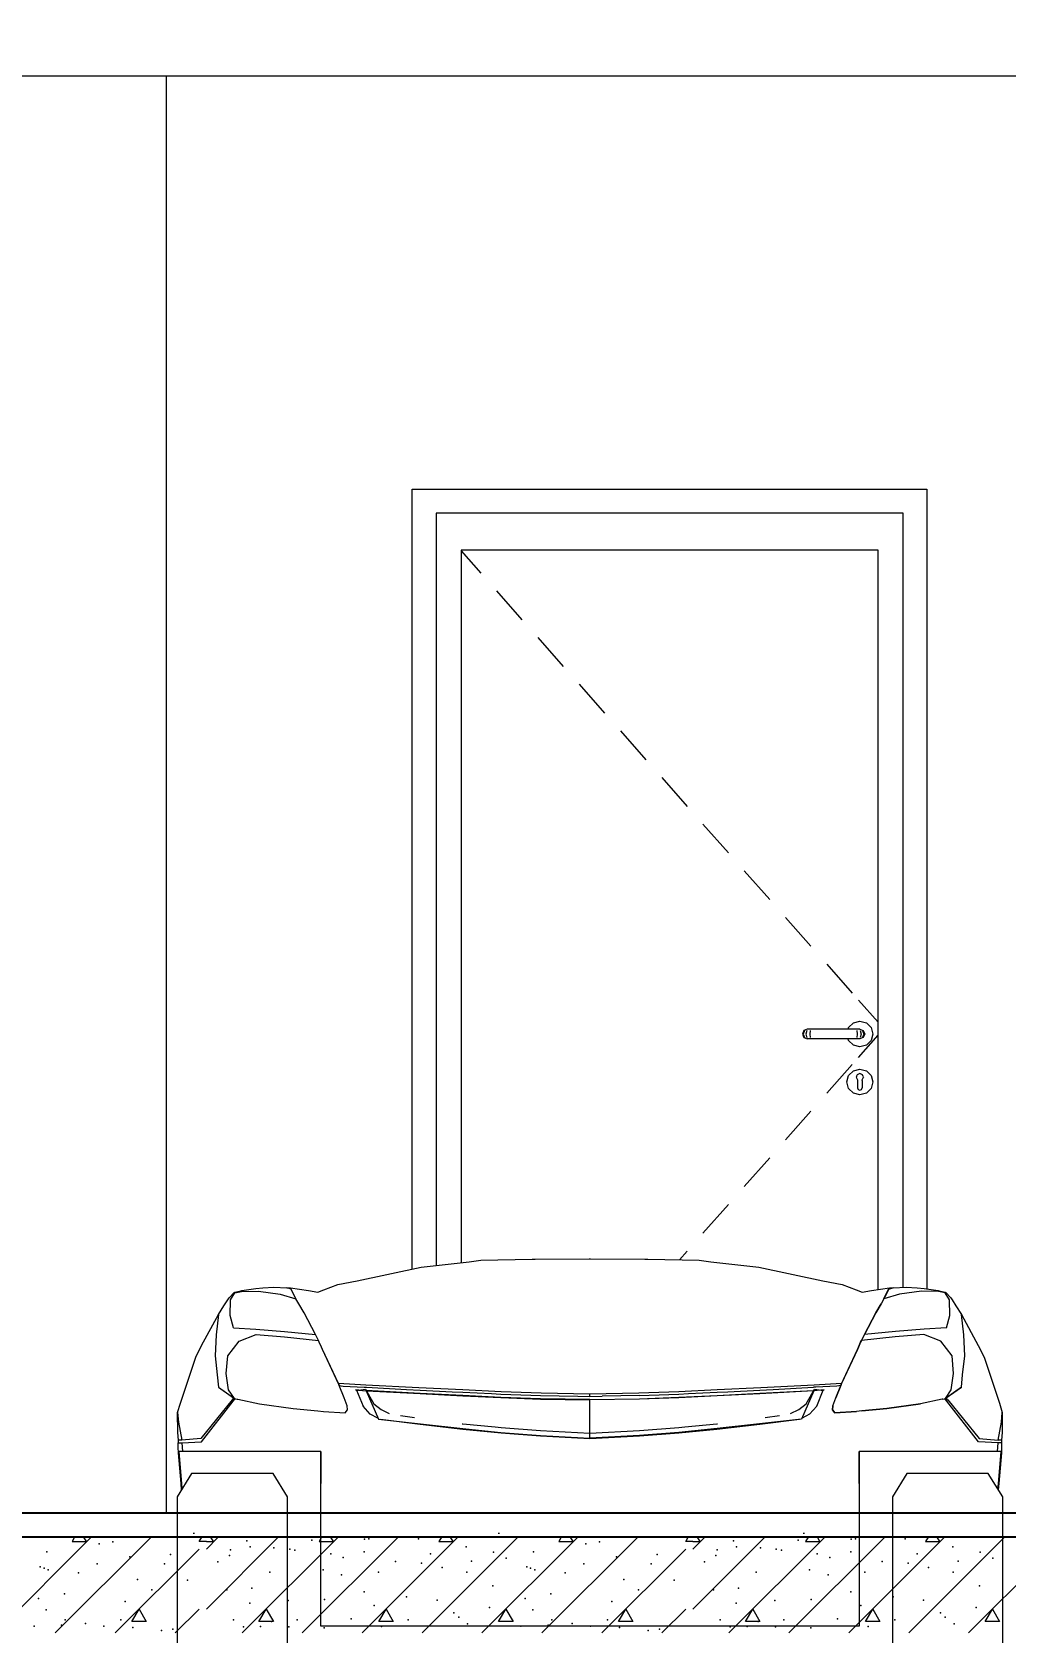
# Model space of a CAD drawing. Header units: millimetres. Extents: x 18162 to 7085488, y 72188 to 247925.
# Drawn here: x 4254033 to 4256065, y 100203 to 103544 of the extents above; entities that cross this region are included whole.
import ezdxf

# ---------------------------------------------------------------- set-up
doc = ezdxf.new("R2010")
doc.units = ezdxf.units.MM
doc.header["$MEASUREMENT"] = 0
for name, color, linetype in [('Archicad Doors', 7, 'Continuous'), ('Interior - Furniture', 7, 'Continuous'), ('Structural - Bearing', 7, 'Continuous')]:
    doc.layers.add(name, color=color, linetype=linetype)
doc.styles.add('GENERATED_STYLE_3', font='', dxfattribs={"width": 0.8})
doc.styles.get('GENERATED_STYLE_3').set_extended_font_data('ISOCPEUR MON')
doc.dimstyles.new('GENERATED_STYLE__12', dxfattribs={"dimtxt": 330.000007, "dimasz": 171, "dimexe": 0.18, "dimexo": 150, "dimgap": 0, "dimtad": 1, "dimdec": 0, "dimzin": 0, "dimdsep": 46, "dimtxsty": 'GENERATED_STYLE_3', "dimblk": 'ARROWHEAD_2', "dimblk1": 'ARROWHEAD_2', "dimblk2": 'ARROWHEAD_2', "dimcen": 0.09, "dimclrd": 13, "dimclre": 13, "dimclrt": 13, "dimadec": 0, "dimazin": 0, "dimtfac": 1, "dimtdec": 4, "dimtmove": 0, "dimatfit": 3, "dimfxl": 1, "dimtolj": 1, "dimtzin": 0, "dimarcsym": 0})

# ---------------------------------------------------------------- blocks, each defined once
blk = doc.blocks.new('*X1495', base_point=(4294986.6, 104752.7))
at = {"layer": 'Structural - Bearing', "color": 7, "linetype": 'Continuous', "lineweight": 9}
for p, q in [((4253956.6, 100202.7), (4254156.6, 100402.7)), ((4254081.6, 100202.7), (4254281.6, 100402.7)), ((4254122, 100402.7), (4254116.6, 100393.3)), ((4254146.7, 100393.3), (4254141.2, 100402.7)), ((4254381.5, 100393.3), (4254387, 100402.7)), ((4254396.7, 100252.6), (4254546.7, 100402.7)), ((4254396.7, 100377.6), (4254421.7, 100402.7)), ((4254411.8, 100393.3), (4254406.3, 100402.7)), ((4254471.7, 100202.7), (4254671.7, 100402.7)), ((4254596.7, 100202.7), (4254796.7, 100402.7)), ((4254637.2, 100402.7), (4254631.8, 100393.3)), ((4254661.8, 100393.3), (4254656.3, 100402.7)), ((4254721.7, 100202.7), (4254921.7, 100402.7)), ((4254846.7, 100202.7), (4255046.7, 100402.7)), ((4254887.2, 100402.7), (4254881.8, 100393.3)), ((4254911.8, 100393.3), (4254906.3, 100402.7)), ((4254971.7, 100202.7), (4255171.7, 100402.7)), ((4255096.7, 100202.7), (4255296.7, 100402.7)), ((4255137.2, 100402.7), (4255131.8, 100393.3)), ((4255161.8, 100393.3), (4255156.3, 100402.7)), ((4255396.7, 100393.3), (4255402.1, 100402.7)), ((4255411.8, 100252.6), (4255561.9, 100402.7)), ((4255411.8, 100377.6), (4255436.9, 100402.7)), ((4255426.9, 100393.3), (4255421.4, 100402.7)), ((4255486.9, 100202.7), (4255686.9, 100402.7)), ((4255611.9, 100202.7), (4255811.9, 100402.7)), ((4255652.3, 100402.7), (4255646.9, 100393.3)), ((4255676.9, 100393.3), (4255671.4, 100402.7)), ((4255736.9, 100202.7), (4255936.9, 100402.7)), ((4255861.9, 100202.7), (4256061.9, 100402.7)), ((4255902.3, 100402.7), (4255896.9, 100393.3)), ((4255926.9, 100393.3), (4255921.4, 100402.7)), ((4255986.9, 100202.7), (4256186.9, 100402.7)), ((4254116.6, 100393.3), (4254146.7, 100393.3)), ((4254206.6, 100202.7), (4254381.5, 100377.6)), ((4254396.7, 100393.3), (4254381.5, 100393.3)), ((4254396.7, 100393.3), (4254411.8, 100393.3)), ((4254631.8, 100393.3), (4254661.8, 100393.3)), ((4254881.8, 100393.3), (4254911.8, 100393.3)), ((4255131.8, 100393.3), (4255161.8, 100393.3)), ((4255221.7, 100202.7), (4255396.7, 100377.6)), ((4255411.8, 100393.3), (4255396.7, 100393.3)), ((4255411.8, 100393.3), (4255426.9, 100393.3)), ((4255646.9, 100393.3), (4255676.9, 100393.3)), ((4255896.9, 100393.3), (4255926.9, 100393.3)), ((4254241.4, 100226.6), (4254256.5, 100252.6)), ((4254256.5, 100252.6), (4254271.5, 100226.6)), ((4254331.6, 100202.7), (4254381.5, 100252.6)), ((4254506.5, 100226.6), (4254521.7, 100252.6)), ((4254521.7, 100252.6), (4254536.6, 100226.6)), ((4254756.5, 100226.6), (4254771.7, 100252.6)), ((4254771.7, 100252.6), (4254786.6, 100226.6)), ((4255006.5, 100226.6), (4255021.7, 100252.6)), ((4255021.7, 100252.6), (4255036.6, 100226.6)), ((4255256.5, 100226.6), (4255271.7, 100252.6)), ((4255271.7, 100252.6), (4255286.6, 100226.6)), ((4255346.7, 100202.7), (4255396.7, 100252.6)), ((4255521.7, 100226.6), (4255536.8, 100252.6)), ((4255536.8, 100252.6), (4255551.7, 100226.6)), ((4255771.7, 100226.6), (4255786.8, 100252.6)), ((4255786.8, 100252.6), (4255801.7, 100226.6)), ((4256021.7, 100226.6), (4256036.8, 100252.6)), ((4256036.8, 100252.6), (4256051.7, 100226.6)), ((4254271.5, 100226.6), (4254241.4, 100226.6)), ((4254536.6, 100226.6), (4254506.5, 100226.6)), ((4254786.6, 100226.6), (4254756.5, 100226.6)), ((4255036.6, 100226.6), (4255006.5, 100226.6)), ((4255286.6, 100226.6), (4255256.5, 100226.6)), ((4255551.7, 100226.6), (4255521.7, 100226.6)), ((4255801.7, 100226.6), (4255771.7, 100226.6)), ((4256051.7, 100226.6), (4256021.7, 100226.6))]:
    blk.add_line(p, q, dxfattribs=at)
for p in [(4255012.5, 100402.6), (4256027.7, 100402.6), (4254063.8, 100372), (4254173.2, 100388.7), (4254201.6, 100392.6), (4254447, 100376.3), (4254481.4, 100395.1), (4254487.8, 100382.3), (4254537.7, 100380.7), (4254570.6, 100377.8), (4254581.4, 100375.5), (4254616.6, 100396.4), (4254656.2, 100367.9), (4254726, 100372), (4254726.9, 100398.6), (4254735.9, 100399.5), (4254839.5, 100399.5), (4254864.5, 100367.9), (4254938.5, 100382.3), (4254995.9, 100371.1), (4255078.9, 100372), (4255188.4, 100388.7), (4255216.7, 100392.6), (4255462.1, 100376.3), (4255496.5, 100395.1), (4255502.9, 100382.3), (4255552.8, 100380.7), (4255585.7, 100377.8), (4255596.5, 100375.5), (4255631.7, 100396.4), (4255671.3, 100367.9), (4255741.2, 100372), (4255742, 100398.6), (4255751.1, 100399.5), (4255854.6, 100399.5), (4255879.6, 100367.9), (4255953.7, 100382.3), (4256011, 100371.1), (4254050, 100340.7), (4254058.2, 100338.1), (4254067, 100334.6), (4254168.9, 100347.1), (4254237.1, 100361.5), (4254309.6, 100346.9), (4254322.2, 100366.5), (4254420.8, 100351.3), (4254444.7, 100364.7), (4254640.1, 100334.6), (4254682.4, 100360.4), (4254791.6, 100351.6), (4254845.7, 100348.5), (4254888.4, 100339.1), (4254949.7, 100352.3), (4255022.2, 100359.1), (4255065.1, 100340.7), (4255073.3, 100338.1), (4255082.1, 100334.6), (4255184.1, 100347.1), (4255252.2, 100361.5), (4255324.7, 100346.9), (4255337.3, 100366.5), (4255436, 100351.3), (4255459.9, 100364.7), (4255655.3, 100334.6), (4255697.5, 100360.4), (4255806.7, 100351.6), (4255860.8, 100348.5), (4255903.5, 100339.1), (4255964.8, 100352.3), (4256037.4, 100359.1), (4254130.3, 100328.4), (4254252.9, 100314.2), (4254357.5, 100312.9), (4254528.9, 100329.9), (4254678.9, 100323.9), (4254755.6, 100329.4), (4254939.9, 100329.9), (4254994.4, 100301.3), (4255145.4, 100328.4), (4255268, 100314.2), (4255372.6, 100312.9), (4255544, 100329.9), (4255694, 100323.9), (4255770.7, 100329.4), (4255955, 100329.9), (4256009.5, 100301.3), (4254046.7, 100274.5), (4254100.5, 100284.2), (4254227.7, 100268.1), (4254283.3, 100292.8), (4254439.2, 100292.8), (4254491.7, 100296), (4254567.7, 100270.2), (4254643.2, 100272.7), (4254726.1, 100288.5), (4254814.6, 100278.1), (4254878, 100271.5), (4255061.8, 100274.5), (4255115.7, 100284.2), (4255242.8, 100268.1), (4255298.4, 100292.8), (4255454.4, 100292.8), (4255506.8, 100296), (4255582.8, 100270.2), (4255658.3, 100272.7), (4255741.2, 100288.5), (4255829.8, 100278.1), (4255893.1, 100271.5), (4254062.3, 100251.1), (4254487.1, 100265), (4254746.6, 100259.9), (4254913.3, 100244.9), (4254923.1, 100235.4), (4254987.5, 100256.1), (4255077.5, 100251.1), (4255502.3, 100265), (4255761.8, 100259.9), (4255928.4, 100244.9), (4255938.2, 100235.4), (4256002.6, 100256.1), (4254037.6, 100217.1), (4254094.8, 100218.7), (4254102.5, 100230.1), (4254144.6, 100222.8), (4254182.9, 100217.1), (4254218.4, 100230.1), (4254243.5, 100214.1), (4254303.4, 100207.8), (4254326.8, 100210.8), (4254453.1, 100230.1), (4254474.5, 100215.8), (4254509.7, 100216.1), (4254532.9, 100226.4), (4254569, 100215.6), (4254586, 100230.1), (4254642.3, 100213.6), (4254698.6, 100232.5), (4254762.1, 100216.1), (4254817.8, 100230.1), (4254941.8, 100221.9), (4255052.7, 100217.1), (4255109.9, 100218.7), (4255117.6, 100230.1), (4255159.8, 100222.8), (4255198, 100217.1), (4255233.5, 100230.1), (4255258.6, 100214.1), (4255318.5, 100207.8), (4255342, 100210.8), (4255468.3, 100230.1), (4255489.6, 100215.8), (4255524.8, 100216.1), (4255548, 100226.4), (4255584.2, 100215.6), (4255601.2, 100230.1), (4255657.5, 100213.6), (4255713.7, 100232.5), (4255777.2, 100216.1), (4255833, 100230.1), (4255956.9, 100221.9)]:
    blk.add_point(p, dxfattribs=at)
blk = doc.blocks.new('*D1582', base_point=(4294986.6, 104752.7))
at = {"color": 12, "linetype": 'Continuous', "lineweight": 35}
for p, q in [((4242680.2, 104817.7), (4242905.2, 104687.8)), ((4242680.2, 100067.7), (4242905.2, 99937.8))]:
    blk.add_line(p, q, dxfattribs=at)
at = {"color": 13, "linetype": 'Continuous', "lineweight": 13}
for p, q in [((4244092.8, 104752.7), (4242623.9, 104752.7)), ((4242792.7, 100002.7), (4242792.7, 104752.7)), ((4242961.4, 100002.7), (4242623.9, 100002.7)), ((4242792.7, 99892.7), (4242792.7, 100002.7))]:
    blk.add_line(p, q, dxfattribs=at)
at = {"color": 13, "lineweight": 13, "char_height": 330, "attachment_point": 7, "rotation": 90, "style": 'GENERATED_STYLE_3'}
for s, insert in [('\\A1;{\\pql;\\fISOCPEUR MON|b0|i0|c0|p0;\\W0.800000;600}', (4242822.5, 104134.4)), ('\\A1;{\\pql;\\fISOCPEUR MON|b0|i0|c0|p0;\\W0.800000;4,750}', (4242888.3, 101672.9))]:
    blk.add_mtext(s, dxfattribs=dict(at, insert=insert))
blk = doc.blocks.new('ARROWHEAD_2')
at = {"color": 0, "linetype": 'Continuous', "lineweight": 0}
for p, q in [((-0.378, -0.655), (0.378, 0.655)), ((0, 0), (-1, 0))]:
    blk.add_line(p, q, dxfattribs=at)
blk = doc.blocks.new('*D1584', base_point=(4294986.6, 104752.7))
at = {"color": 12, "linetype": 'Continuous', "lineweight": 35}
for p, q in [((4241780.2, 105417.7), (4242005.2, 105287.8)), ((4241780.2, 100067.7), (4242005.2, 99937.8))]:
    blk.add_line(p, q, dxfattribs=at)
at = {"color": 13, "linetype": 'Continuous', "lineweight": 13}
for p, q in [((4241892.7, 100002.7), (4241892.7, 105352.7)), ((4242863.1, 100002.7), (4241723.9, 100002.7)), ((4241892.7, 99892.7), (4241892.7, 100002.7))]:
    blk.add_line(p, q, dxfattribs=at)
at = {"color": 13, "lineweight": 13, "insert": (4241988.3, 102262.7), "char_height": 330, "attachment_point": 7, "rotation": 90, "style": 'GENERATED_STYLE_3'}
blk.add_mtext('\\A1;{\\pql;\\fISOCPEUR MON|b0|i0|c0|p0;\\W0.800000;5,350}', dxfattribs=at)

msp = doc.modelspace()

# ---------------------------------------------------------------- hatches: boundary and pattern name
at = {"layer": 'Structural - Bearing', "linetype": 'Continuous', "lineweight": 9}
h = msp.add_hatch(dxfattribs=at)
h.set_pattern_fill('Lightweight_Concrete_0003', style=0, pattern_type=2)
h.set_pattern_definition([(0, (4294986.6, 104752.7), (0, 1169.134), [73.125, -601.875]), (0, (4295324.1, 105337.3), (0, 1169.134), [73.125, -601.875]), (60, (4294986.6, 104752.7), (-1012.5, 584.567), [73.125, -601.875]), (60, (4295661.6, 104752.7), (-1012.5, 584.567), [73.125, -601.875]), (120, (4295059.7, 104752.7), (1012.5, 584.567), [73.125, -601.875]), (120, (4295734.7, 104752.7), (1012.5, 584.567), [73.125, -601.875]), (0, (4294986.58, 104865.2), (0, 225), [0, -225, 0, -337.5]), (45, (4295099.08, 104865.2), (-159.099, 159.099), [0, -168.75, 0, -281.25])])
h.paths.add_polyline_path([(4250763.1, 100402.7), (4256912.9, 100402.7), (4256912.9, 100452.7), (4250763.1, 100452.7)])

# ---------------------------------------------------------------- linework, layer by layer
at = {"layer": 'Archicad Doors', "color": 7, "linetype": 'Continuous', "lineweight": 9}
for p, q in [((4251363.1, 103452.7), (4256313.1, 103452.7)), ((4254826.1, 100962.2), (4254826.1, 102589.7)), ((4254826.1, 102589.7), (4255900.1, 102589.7)), ((4255900.1, 102589.7), (4255900.1, 100920.7)), ((4254876.1, 102539.7), (4254876.1, 100969.7)), ((4255850.1, 102539.7), (4254876.1, 102539.7)), ((4255850.1, 100924.1), (4255850.1, 102539.7)), ((4254928.1, 102462.7), (4254928.1, 100975.7)), ((4255798.1, 102462.7), (4254928.1, 102462.7)), ((4254928.1, 102461.1), (4254969.1, 102414.8)), ((4255798.1, 100919.3), (4255798.1, 102462.7)), ((4255002.2, 102377.3), (4255055.2, 102317.4)), ((4255088.3, 102279.9), (4255141.3, 102220)), ((4255174.4, 102182.5), (4255227.4, 102122.6)), ((4255260.6, 102085.2), (4255313.6, 102025.2)), ((4255346.7, 101987.8), (4255399.7, 101927.8)), ((4255432.8, 101890.4), (4255485.8, 101830.5)), ((4255518.9, 101793), (4255571.9, 101733.1)), ((4255605, 101695.6), (4255658, 101635.7)), ((4255691.1, 101598.2), (4255744.1, 101538.3)), ((4255757.1, 101523.6), (4255798.1, 101477.3)), ((4255736.7, 101466.2), (4255746.6, 101476.1)), ((4255746.6, 101476.1), (4255760.1, 101479.7)), ((4255760.1, 101479.7), (4255773.6, 101476.1)), ((4255773.6, 101476.1), (4255783.5, 101466.2)), ((4255643, 101459.8), (4255640.1, 101452.7)), ((4255640.1, 101452.7), (4255643, 101445.6)), ((4255644.6, 101459.8), (4255641.8, 101452.7)), ((4255641.8, 101452.7), (4255644.6, 101445.6)), ((4255650.1, 101462.7), (4255643, 101459.8)), ((4255643, 101445.6), (4255650.1, 101442.7)), ((4255649.4, 101459.8), (4255647.3, 101452.7)), ((4255647.3, 101452.7), (4255649.4, 101445.6)), ((4255651.2, 101462.7), (4255650.1, 101462.7)), ((4255651.2, 101442.7), (4255650.1, 101442.7)), ((4255654.5, 101462.7), (4255651.2, 101462.7)), ((4255654.5, 101442.7), (4255651.2, 101442.7)), ((4255659.4, 101462.7), (4255654.5, 101462.7)), ((4255659.4, 101442.7), (4255654.5, 101442.7)), ((4255656.6, 101459.8), (4255655.5, 101452.7)), ((4255655.5, 101452.7), (4255656.6, 101445.6)), ((4255665.1, 101462.7), (4255659.4, 101462.7)), ((4255665.1, 101442.7), (4255659.4, 101442.7)), ((4255745.1, 101462.7), (4255665.1, 101462.7)), ((4255745.1, 101442.7), (4255665.1, 101442.7)), ((4255735.8, 101462.7), (4255736.7, 101466.2)), ((4255736.7, 101439.2), (4255735.8, 101442.7)), ((4255746.6, 101429.3), (4255736.7, 101439.2)), ((4255750.8, 101462.7), (4255745.1, 101462.7)), ((4255750.8, 101442.7), (4255745.1, 101442.7)), ((4255755.7, 101462.7), (4255750.8, 101462.7)), ((4255755.7, 101442.7), (4255750.8, 101442.7)), ((4255753.6, 101459.8), (4255754.7, 101452.7)), ((4255754.7, 101452.7), (4255753.6, 101445.6)), ((4255759, 101462.7), (4255755.7, 101462.7)), ((4255759, 101442.7), (4255755.7, 101442.7)), ((4255757.1, 101403.8), (4255798.1, 101450.1)), ((4255760.1, 101462.7), (4255759, 101462.7)), ((4255760.1, 101442.7), (4255759, 101442.7)), ((4255760.1, 101462.7), (4255767.2, 101459.8)), ((4255767.2, 101445.6), (4255760.1, 101442.7)), ((4255760.8, 101459.8), (4255762.9, 101452.7)), ((4255762.9, 101452.7), (4255760.8, 101445.6)), ((4255765.6, 101459.8), (4255768.4, 101452.7)), ((4255768.4, 101452.7), (4255765.6, 101445.6)), ((4255767.2, 101459.8), (4255770.1, 101452.7)), ((4255770.1, 101452.7), (4255767.2, 101445.6)), ((4255783.5, 101439.2), (4255773.6, 101429.3)), ((4255783.5, 101466.2), (4255787.1, 101452.7)), ((4255787.1, 101452.7), (4255783.5, 101439.2)), ((4255760.1, 101425.7), (4255746.6, 101429.3)), ((4255773.6, 101429.3), (4255760.1, 101425.7)), ((4255691.1, 101329.2), (4255744.1, 101389.1)), ((4255736.7, 101366.2), (4255746.6, 101376.1)), ((4255746.6, 101376.1), (4255760.1, 101379.7)), ((4255760.1, 101370.1), (4255754.7, 101367.8)), ((4255760.1, 101379.7), (4255773.6, 101376.1)), ((4255765.5, 101367.8), (4255760.1, 101370.1)), ((4255773.6, 101376.1), (4255783.5, 101366.2)), ((4255733.1, 101352.7), (4255736.7, 101366.2)), ((4255736.7, 101339.2), (4255733.1, 101352.7)), ((4255746.6, 101329.3), (4255736.7, 101339.2)), ((4255753.4, 101364.3), (4255752.6, 101362.4)), ((4255752.6, 101362.4), (4255755.1, 101357.1)), ((4255753.4, 101364.3), (4255754.7, 101367.8)), ((4255755.1, 101357.1), (4255755.1, 101355.6)), ((4255755.1, 101355.6), (4255755.1, 101352.7)), ((4255755.1, 101352.7), (4255755.1, 101349.8)), ((4255755.1, 101349.8), (4255755.1, 101344)), ((4255755.1, 101344), (4255755.1, 101340.2)), ((4255755.1, 101340.2), (4255756.6, 101336.7)), ((4255756.6, 101336.7), (4255760.1, 101335.2)), ((4255760.1, 101335.2), (4255763.6, 101336.7)), ((4255763.6, 101336.7), (4255765.1, 101340.2)), ((4255765.1, 101357.1), (4255767.6, 101362.4)), ((4255765.1, 101355.6), (4255765.1, 101357.1)), ((4255765.1, 101355.6), (4255765.1, 101352.7)), ((4255765.1, 101352.7), (4255765.1, 101349.8)), ((4255765.1, 101349.8), (4255765.1, 101344)), ((4255765.1, 101344), (4255765.1, 101340.2)), ((4255766.8, 101364.3), (4255765.5, 101367.8)), ((4255766.8, 101364.3), (4255767.6, 101362.4)), ((4255783.5, 101339.2), (4255773.6, 101329.3)), ((4255783.5, 101366.2), (4255787.1, 101352.7)), ((4255787.1, 101352.7), (4255783.5, 101339.2)), ((4255760.1, 101325.7), (4255746.6, 101329.3)), ((4255773.6, 101329.3), (4255760.1, 101325.7)), ((4255605, 101231.8), (4255658, 101291.7)), ((4255518.9, 101134.4), (4255571.9, 101194.3)), ((4255432.8, 101037), (4255485.8, 101097)), ((4255383.6, 100981.3), (4255399.7, 100999.6))]:
    msp.add_line(p, q, dxfattribs=at)
at = {"layer": 'Interior - Furniture', "color": 7, "linetype": 'Continuous', "lineweight": 13}
for p, q in [((4254446.9, 100897.9), (4254456.2, 100912.5)), ((4254456.2, 100912.5), (4254470, 100915.5)), ((4254470, 100915.5), (4254505.6, 100915.9)), ((4254505.6, 100915.9), (4254551, 100910.1)), ((4254551, 100910.1), (4254583.6, 100899.9)), ((4254573.9, 100920.2), (4254564.6, 100923)), ((4254573.7, 100920.3), (4254564.6, 100923)), ((4254573.7, 100920.1), (4254573.7, 100920.3)), ((4254583.6, 100899.9), (4254573.7, 100920.1)), ((4254583.6, 100899.9), (4254573.9, 100920.2)), ((4255810.4, 100899.9), (4255820.1, 100920.2)), ((4255820.3, 100920.1), (4255810.4, 100899.9)), ((4255843, 100910.1), (4255810.4, 100899.9)), ((4255820.1, 100920.2), (4255829.5, 100923)), ((4255829.4, 100923), (4255820.3, 100920.3)), ((4255820.3, 100920.3), (4255820.3, 100920.1)), ((4255888.4, 100915.9), (4255843, 100910.1)), ((4255924, 100915.5), (4255888.4, 100915.9)), ((4255937.8, 100912.5), (4255924, 100915.5)), ((4255947.1, 100897.9), (4255937.8, 100912.5)), ((4254446.1, 100865.5), (4254446.9, 100897.9)), ((4254446.9, 100897.9), (4254446.9, 100897.9)), ((4254583.6, 100899.9), (4254583.6, 100899.9)), ((4254583.6, 100899.9), (4254583.6, 100899.9)), ((4254589.7, 100889.5), (4254583.6, 100899.9)), ((4254600.7, 100870.7), (4254589.7, 100889.5)), ((4254600.7, 100870.7), (4254589.7, 100889.5)), ((4254624.5, 100825.3), (4254600.7, 100870.7)), ((4254624.5, 100825.3), (4254600.7, 100870.7)), ((4255769.5, 100825.3), (4255793.3, 100870.7)), ((4255793.3, 100870.7), (4255769.5, 100825.3)), ((4255793.3, 100870.7), (4255804.3, 100889.5)), ((4255804.3, 100889.5), (4255793.3, 100870.7)), ((4255810.4, 100899.9), (4255804.3, 100889.5)), ((4255810.4, 100899.9), (4255810.4, 100899.9)), ((4255810.4, 100899.9), (4255810.4, 100899.9)), ((4255947.1, 100897.9), (4255947.1, 100897.9)), ((4255947.9, 100865.5), (4255947.1, 100897.9)), ((4254421.9, 100867.2), (4254417.3, 100824.6)), ((4254453.4, 100839.4), (4254446.1, 100865.5)), ((4254453.4, 100839.4), (4254500, 100836.7)), ((4254500, 100836.7), (4254559.6, 100832)), ((4255894, 100836.7), (4255834.4, 100832)), ((4255940.6, 100839.4), (4255894, 100836.7)), ((4255940.6, 100839.4), (4255947.9, 100865.5)), ((4255976.7, 100824.6), (4255972.1, 100867.2)), ((4254417.3, 100824.6), (4254415.2, 100780.8)), ((4254441.2, 100780.9), (4254464.9, 100812)), ((4254464.9, 100812), (4254500.6, 100825.8)), ((4254500.6, 100825.8), (4254560.1, 100821)), ((4254559.6, 100832), (4254624.5, 100825.3)), ((4254560.1, 100821), (4254630.6, 100813.4)), ((4254630.6, 100813.4), (4254624.5, 100825.3)), ((4254630.6, 100813.4), (4254624.5, 100825.3)), ((4254632.4, 100809.4), (4254630.6, 100813.4)), ((4254632.4, 100809.4), (4254630.6, 100813.4)), ((4254636.9, 100799.4), (4254632.4, 100809.4)), ((4254636.8, 100799.5), (4254632.4, 100809.4)), ((4255757.1, 100799.4), (4255761.6, 100809.4)), ((4255761.6, 100809.4), (4255757.2, 100799.5)), ((4255761.6, 100809.4), (4255763.4, 100813.4)), ((4255763.4, 100813.4), (4255761.6, 100809.4)), ((4255763.4, 100813.4), (4255769.5, 100825.3)), ((4255769.5, 100825.3), (4255763.4, 100813.4)), ((4255833.9, 100821), (4255763.4, 100813.4)), ((4255834.4, 100832), (4255769.5, 100825.3)), ((4255893.4, 100825.8), (4255833.9, 100821)), ((4255929.1, 100812), (4255893.4, 100825.8)), ((4255952.8, 100780.9), (4255929.1, 100812)), ((4255978.9, 100780.8), (4255976.7, 100824.6)), ((4254415.2, 100780.8), (4254419.5, 100741.4)), ((4254438.4, 100744.3), (4254441.2, 100780.9)), ((4254639.2, 100794.4), (4254636.8, 100799.5)), ((4254639.2, 100794.4), (4254636.9, 100799.4)), ((4254672.9, 100721.2), (4254639.2, 100794.4)), ((4254672.5, 100723.2), (4254639.2, 100794.4)), ((4255721.1, 100721.2), (4255754.8, 100794.4)), ((4255754.8, 100794.4), (4255721.5, 100723.2)), ((4255757.2, 100799.5), (4255754.8, 100794.4)), ((4255754.8, 100794.4), (4255757.1, 100799.4)), ((4255955.6, 100744.3), (4255952.8, 100780.9)), ((4255974.5, 100741.4), (4255978.9, 100780.8)), ((4254419.5, 100741.4), (4254419.5, 100741.4)), ((4254419.5, 100741.4), (4254419.5, 100741.4)), ((4254419.5, 100741.4), (4254422.3, 100715.9)), ((4254443.2, 100710.1), (4254438.4, 100744.3)), ((4255950.8, 100710.1), (4255955.6, 100744.3)), ((4255971.8, 100715.9), (4255974.5, 100741.4)), ((4255974.6, 100741.4), (4255974.6, 100741.4)), ((4255974.6, 100741.4), (4255974.6, 100741.4)), ((4254422.3, 100715.9), (4254455.3, 100692)), ((4254422.3, 100715.9), (4254453.6, 100693.2)), ((4254455.3, 100692), (4254443.2, 100710.1)), ((4254672.5, 100723.2), (4254673.7, 100719)), ((4254729.3, 100720.2), (4254672.5, 100723.2)), ((4254673.7, 100719), (4254672.9, 100721.2)), ((4254683.9, 100693.2), (4254673.7, 100719)), ((4254673.7, 100719), (4254682.3, 100718.1)), ((4254683.9, 100693.2), (4254673.7, 100719)), ((4254682.3, 100718.1), (4254725.8, 100715.8)), ((4254714.7, 100709.7), (4254708.1, 100710.1)), ((4254708.1, 100710.1), (4254730.4, 100708.2)), ((4254710.3, 100709.2), (4254713.7, 100709.6)), ((4254710.3, 100709.2), (4254723.7, 100676.3)), ((4254714, 100709.7), (4254728.9, 100711.5)), ((4254725.8, 100715.8), (4254731, 100715.5)), ((4254728.9, 100711.5), (4254745.9, 100681.2)), ((4254840.3, 100714.5), (4254729.3, 100720.2)), ((4254842.6, 100702.6), (4254730.4, 100708.9)), ((4254730.4, 100708.2), (4254755.6, 100648.9)), ((4254730.8, 100708.1), (4254842.6, 100702.3)), ((4254731, 100715.5), (4254814.5, 100711.1)), ((4254814.5, 100711.1), (4254842.5, 100709.6)), ((4254931.7, 100710), (4254840.3, 100714.5)), ((4254842.5, 100709.6), (4254909.6, 100706.2)), ((4254931.9, 100698.1), (4254842.6, 100702.6)), ((4254842.6, 100702.3), (4254931.9, 100697.7)), ((4254909.6, 100706.2), (4254931.9, 100705)), ((4255011.9, 100706.3), (4254931.7, 100710)), ((4254931.9, 100705), (4254991.5, 100702.3)), ((4254991.5, 100702.3), (4255011.3, 100701.4)), ((4255011.3, 100701.4), (4255073.5, 100699.1)), ((4255095.1, 100703.2), (4255011.9, 100706.3)), ((4255197, 100701.3), (4255095.1, 100703.2)), ((4255299, 100703.2), (4255197, 100701.3)), ((4255197, 100696.5), (4255197, 100701.3)), ((4255382.1, 100706.3), (4255299, 100703.2)), ((4255320.5, 100699.1), (4255382.7, 100701.4)), ((4255462.3, 100710), (4255382.1, 100706.3)), ((4255382.7, 100701.4), (4255402.5, 100702.3)), ((4255402.5, 100702.3), (4255462.1, 100705)), ((4255462.1, 100705), (4255484.5, 100706.2)), ((4255462.1, 100698.1), (4255551.4, 100702.6)), ((4255551.4, 100702.3), (4255462.1, 100697.7)), ((4255553.7, 100714.5), (4255462.3, 100710)), ((4255484.5, 100706.2), (4255551.5, 100709.6)), ((4255551.4, 100702.6), (4255663.6, 100708.9)), ((4255663.2, 100708.1), (4255551.4, 100702.3)), ((4255551.5, 100709.6), (4255579.5, 100711.1)), ((4255664.7, 100720.2), (4255553.7, 100714.5)), ((4255579.5, 100711.1), (4255663, 100715.5)), ((4255663.7, 100708.2), (4255638.4, 100648.9)), ((4255648.1, 100681.2), (4255665.1, 100711.5)), ((4255668.2, 100715.8), (4255663, 100715.5)), ((4255685.9, 100710.1), (4255663.7, 100708.2)), ((4255721.5, 100723.2), (4255664.7, 100720.2)), ((4255665.1, 100711.5), (4255680, 100709.7)), ((4255711.7, 100718.1), (4255668.2, 100715.8)), ((4255670.3, 100676.3), (4255683.8, 100709.2)), ((4255679.3, 100709.7), (4255685.9, 100710.1)), ((4255680.3, 100709.6), (4255683.8, 100709.2)), ((4255710.1, 100693.2), (4255720.3, 100719)), ((4255720.3, 100719), (4255710.1, 100693.2)), ((4255720.3, 100719), (4255711.7, 100718.1)), ((4255721.5, 100723.2), (4255720.3, 100719)), ((4255720.3, 100719), (4255721.1, 100721.2)), ((4255721.5, 100723.2), (4255721.5, 100723.2)), ((4255971.8, 100715.9), (4255938.7, 100692)), ((4255938.7, 100692), (4255950.8, 100710.1)), ((4255940.4, 100693.2), (4255971.8, 100715.9)), ((4254450.5, 100689.4), (4254385.1, 100608.6)), ((4254386.6, 100601.9), (4254452.6, 100686.7)), ((4254453.6, 100693.2), (4254450.5, 100689.4)), ((4254452.6, 100686.7), (4254455.8, 100690.6)), ((4254452.6, 100686.7), (4254455.8, 100690.5)), ((4254455.8, 100690.5), (4254453.6, 100693.2)), ((4254455.3, 100692), (4254457.5, 100691.6)), ((4254455.8, 100690.6), (4254455.9, 100690.7)), ((4254455.9, 100690.7), (4254457.5, 100691.6)), ((4254457.5, 100691.6), (4254457.5, 100691.6)), ((4254457.5, 100691.6), (4254460.9, 100690.8)), ((4254460.9, 100690.8), (4254462.4, 100690.5)), ((4254462.4, 100690.5), (4254507.3, 100680.8)), ((4254507.3, 100680.8), (4254577.9, 100671.4)), ((4254507.3, 100680.8), (4254578.1, 100671.4)), ((4254507.3, 100680.8), (4254507.3, 100680.8)), ((4254577.9, 100671.4), (4254578.1, 100671.4)), ((4254578.1, 100671.4), (4254629.4, 100666)), ((4254578.1, 100671.4), (4254629.4, 100666)), ((4254690.3, 100676.8), (4254683.9, 100693.2)), ((4254686.3, 100662), (4254691.4, 100668.2)), ((4254686.4, 100662.1), (4254691.4, 100668.2)), ((4254691.4, 100668.2), (4254690.3, 100676.8)), ((4254691.4, 100668.2), (4254690.4, 100676.8)), ((4254690.4, 100676.8), (4254690.4, 100676.8)), ((4254738.8, 100659.5), (4254723.7, 100676.3)), ((4254745.9, 100681.2), (4254761.3, 100668.8)), ((4254761.3, 100668.8), (4254778.4, 100661)), ((4255011.4, 100694.2), (4254931.9, 100698.1)), ((4254931.9, 100697.7), (4255011.4, 100693.9)), ((4255093.9, 100691.3), (4255011.4, 100694.2)), ((4255011.4, 100693.9), (4255093.9, 100691)), ((4255073.5, 100699.1), (4255093.9, 100698.3)), ((4255093.9, 100698.3), (4255171.7, 100696.9)), ((4255197, 100689.7), (4255093.9, 100691.3)), ((4255093.9, 100691), (4255197, 100689.3)), ((4255171.7, 100696.9), (4255197, 100696.5)), ((4255197, 100696.5), (4255222.3, 100696.9)), ((4255197, 100689.7), (4255300.1, 100691.3)), ((4255300.1, 100691), (4255197, 100689.3)), ((4255197, 100689.3), (4255197, 100689.7)), ((4255197, 100619.8), (4255197, 100689.3)), ((4255300.2, 100698.3), (4255222.3, 100696.9)), ((4255300.1, 100691.3), (4255382.6, 100694.2)), ((4255382.6, 100693.9), (4255300.1, 100691)), ((4255300.2, 100698.3), (4255320.5, 100699.1)), ((4255382.6, 100694.2), (4255462.1, 100698.1)), ((4255462.1, 100697.7), (4255382.6, 100693.9)), ((4255615.7, 100661), (4255632.8, 100668.8)), ((4255632.8, 100668.8), (4255648.1, 100681.2)), ((4255670.3, 100676.3), (4255655.2, 100659.5)), ((4255702.7, 100668.2), (4255703.7, 100676.8)), ((4255703.7, 100676.8), (4255702.7, 100668.2)), ((4255707.7, 100662.1), (4255702.7, 100668.2)), ((4255702.7, 100668.2), (4255707.7, 100662)), ((4255703.7, 100676.8), (4255710.1, 100693.2)), ((4255703.7, 100676.8), (4255703.7, 100676.8)), ((4255816, 100671.4), (4255764.3, 100666)), ((4255764.3, 100666), (4255816, 100671.4)), ((4255816, 100671.4), (4255886.7, 100680.8)), ((4255816.1, 100671.4), (4255816, 100671.4)), ((4255886.7, 100680.8), (4255816.1, 100671.4)), ((4255931.6, 100690.5), (4255886.7, 100680.8)), ((4255886.7, 100680.8), (4255886.7, 100680.8)), ((4255933.1, 100690.8), (4255931.6, 100690.5)), ((4255933.1, 100690.8), (4255936.5, 100691.6)), ((4255938.7, 100692), (4255936.5, 100691.6)), ((4255936.5, 100691.6), (4255936.5, 100691.6)), ((4255936.5, 100691.6), (4255938.1, 100690.7)), ((4255938.1, 100690.7), (4255938.2, 100690.6)), ((4255938.2, 100690.5), (4255940.4, 100693.2)), ((4255938.2, 100690.6), (4255941.4, 100686.7)), ((4255941.4, 100686.7), (4255938.2, 100690.5)), ((4255943.5, 100689.4), (4255940.4, 100693.2)), ((4256007.4, 100601.9), (4255941.4, 100686.7)), ((4255943.5, 100689.4), (4256008.9, 100608.6)), ((4254336.8, 100662.7), (4254338.5, 100643)), ((4254338.5, 100643), (4254345.6, 100604.8)), ((4254629.4, 100666), (4254641, 100664.8)), ((4254641, 100664.8), (4254686.4, 100662.1)), ((4254641, 100664.8), (4254686.3, 100662)), ((4254754.6, 100651.3), (4254738.8, 100659.5)), ((4254755.6, 100648.9), (4254849.5, 100638.8)), ((4254842.7, 100637.5), (4254760.1, 100648.4)), ((4254801.8, 100656.7), (4254831.3, 100652.1)), ((4254932, 100627.3), (4254842.7, 100637.5)), ((4254849.5, 100638.8), (4254931.9, 100629.2)), ((4254930.6, 100639.4), (4254932, 100639.2)), ((4254932, 100639.2), (4254999.1, 100632.8)), ((4255394.9, 100632.8), (4255462, 100639.2)), ((4255462, 100639.2), (4255463.4, 100639.4)), ((4255551.3, 100637.5), (4255462, 100627.3)), ((4255544.5, 100638.8), (4255462.1, 100629.2)), ((4255638.4, 100648.9), (4255544.5, 100638.8)), ((4255633.9, 100648.4), (4255551.3, 100637.5)), ((4255562.7, 100652.1), (4255592.2, 100656.7)), ((4255655.2, 100659.5), (4255639.4, 100651.3)), ((4255753, 100664.8), (4255707.7, 100662.1)), ((4255707.7, 100662), (4255753, 100664.8)), ((4255764.3, 100666), (4255753, 100664.8)), ((4256048.4, 100604.8), (4256055.5, 100643)), ((4256055.5, 100643), (4256057.2, 100662.7)), ((4254345.6, 100604.8), (4254338.5, 100604.9)), ((4254345.5, 100599.3), (4254386.6, 100601.9)), ((4254385.1, 100608.6), (4254345.6, 100604.8)), ((4254345.6, 100604.8), (4254345.6, 100604.8)), ((4254931.9, 100629.2), (4255011.4, 100620.9)), ((4255011.5, 100619.8), (4254932, 100627.3)), ((4254999.1, 100632.8), (4255011.5, 100631.6)), ((4255011.4, 100620.9), (4255093.9, 100614.9)), ((4255011.5, 100631.6), (4255093.7, 100625)), ((4255093.7, 100613.1), (4255011.5, 100619.8)), ((4255093.7, 100625), (4255197, 100619.8)), ((4255197, 100608), (4255093.7, 100613.1)), ((4255093.9, 100614.9), (4255197, 100609.2)), ((4255197, 100619.8), (4255300.3, 100625)), ((4255197, 100609.2), (4255197, 100619.4)), ((4255300.1, 100614.9), (4255197, 100609.2)), ((4255300.3, 100613.1), (4255197, 100608)), ((4255382.6, 100620.9), (4255300.1, 100614.9)), ((4255300.3, 100625), (4255382.5, 100631.6)), ((4255382.5, 100619.8), (4255300.3, 100613.1)), ((4255382.5, 100631.6), (4255394.9, 100632.8)), ((4255462, 100627.3), (4255382.5, 100619.8)), ((4255462.1, 100629.2), (4255382.6, 100620.9)), ((4256048.5, 100599.3), (4256007.4, 100601.9)), ((4256008.9, 100608.6), (4256048.4, 100604.8)), ((4256055.5, 100604.9), (4256048.4, 100604.8)), ((4256048.4, 100604.8), (4256048.4, 100604.8)), ((4254338.2, 100599.2), (4254345.5, 100599.3)), ((4254343.9, 100514.9), (4254338.3, 100579)), ((4254339.5, 100581.1), (4254344.9, 100514.4)), ((4254345.5, 100599.3), (4254347.1, 100581.1)), ((4254635.6, 100581.1), (4254635.6, 100514.4)), ((4255758.4, 100514.4), (4255758.4, 100581.1)), ((4256047, 100581.1), (4256048.5, 100599.3)), ((4256055.8, 100599.2), (4256048.5, 100599.3)), ((4256049.1, 100514.4), (4256054.5, 100581.1)), ((4256055.7, 100579), (4256050.1, 100514.9)), ((4254366, 100535.6), (4254336, 100486.8)), ((4254536, 100535.6), (4254366, 100535.6)), ((4254566, 100486.8), (4254536, 100535.6)), ((4255858, 100535.6), (4255828, 100486.8)), ((4256028, 100535.6), (4255858, 100535.6)), ((4256058, 100486.8), (4256028, 100535.6)), ((4254345.1, 100501.6), (4254343.9, 100514.9)), ((4254344.9, 100514.4), (4254345.9, 100502.8)), ((4256048.2, 100502.8), (4256049.1, 100514.4)), ((4256050.1, 100514.9), (4256048.9, 100501.6))]:
    msp.add_line(p, q, dxfattribs=at)
at = {"layer": 'Interior - Furniture', "color": 7, "linetype": 'Continuous', "lineweight": 13, "flags": 128}
for points in [[(4254629.3, 100913.9), (4254641.6, 100919), (4254670.8, 100930), (4254711.2, 100937.7), (4254844.6, 100966.1), (4254944.7, 100977.6), (4254969.5, 100980.6), (4255076.4, 100982.5), (4255082.6, 100982.6), (4255195.6, 100983.5), (4255197, 100983.5), (4255198.4, 100983.5), (4255311.4, 100982.6), (4255317.6, 100982.5), (4255424.5, 100980.6), (4255449.3, 100977.6), (4255549.5, 100966.1), (4255682.8, 100937.7), (4255723.2, 100930), (4255752.5, 100919), (4255764.7, 100913.9)], [(4254338.3, 100579), (4254338.2, 100590.1), (4254338.2, 100599.2), (4254338.3, 100600.2), (4254338.5, 100604.9), (4254337.2, 100621), (4254336.8, 100662.7), (4254342.9, 100682.2), (4254374.7, 100778.6), (4254386.9, 100802.5), (4254421.9, 100867.2), (4254433.4, 100885.3), (4254441.2, 100897.8), (4254444.5, 100902.4), (4254454.9, 100913.1), (4254455.9, 100913.8), (4254468.5, 100917), (4254470.9, 100917.5), (4254499.7, 100921.5), (4254514.6, 100923.2), (4254537.4, 100924.4), (4254564.6, 100923)], [(4254564.6, 100923), (4254568.4, 100923), (4254572, 100923), (4254610, 100917.1), (4254629.3, 100913.9)], [(4255764.7, 100913.9), (4255784.1, 100917.1), (4255822, 100923), (4255825.6, 100923), (4255829.4, 100923)], [(4255829.5, 100923), (4255856.7, 100924.4), (4255879.4, 100923.2), (4255894.3, 100921.5), (4255923.1, 100917.5), (4255925.5, 100917), (4255938.1, 100913.8), (4255939.1, 100913.1), (4255949.5, 100902.4), (4255952.8, 100897.8), (4255960.6, 100885.3), (4255972.1, 100867.2), (4256007.1, 100802.5), (4256019.3, 100778.6), (4256051.1, 100682.2), (4256057.2, 100662.7), (4256056.9, 100621), (4256055.5, 100604.9), (4256055.7, 100600.2), (4256055.8, 100599.2), (4256055.8, 100590.1), (4256055.7, 100579)], [(4254635.6, 100581.1), (4254604.2, 100581.1), (4254541.1, 100581.1), (4254339.5, 100581.1)], [(4254635.5, 100216.8), (4254635.5, 100296.2), (4254635.6, 100387.6), (4254635.6, 100581.1)], [(4255758.4, 100581.1), (4255758.4, 100387.6), (4255758.5, 100296.2), (4255758.5, 100216.8)], [(4256054.5, 100581.1), (4255852.9, 100581.1), (4255789.8, 100581.1), (4255758.4, 100581.1)], [(4254336, 100486.8), (4254336, 100459.3), (4254336, 100386.1), (4254336, 100322.7), (4254336, 100259.3), (4254336, 100186.2), (4254336, 100158.6)], [(4254566, 100158.6), (4254566, 100186.2), (4254566, 100259.3), (4254566, 100322.7), (4254566, 100386.1), (4254566, 100459.3), (4254566, 100486.8)], [(4255828, 100486.8), (4255828, 100459.3), (4255828, 100386.1), (4255828, 100322.7), (4255828, 100259.3), (4255828, 100186.2), (4255828, 100158.6)], [(4256058, 100158.6), (4256058, 100186.2), (4256058, 100259.3), (4256058, 100322.7), (4256058, 100386.1), (4256058, 100459.3), (4256058, 100486.8)], [(4255758.5, 100216.8), (4255291.1, 100216.8), (4255197, 100216.8), (4255103, 100216.8), (4254635.5, 100216.8)]]:
    msp.add_lwpolyline(points, dxfattribs=at)
at = {"layer": 'Structural - Bearing', "color": 7, "linetype": 'Continuous', "lineweight": 9}
msp.add_line((4254313.1, 103452.7), (4254313.1, 100452.7), dxfattribs=at)
at = {"layer": 'Structural - Bearing', "color": 7, "linetype": 'Continuous', "lineweight": 25}
for p, q in [((4256912.9, 100452.7), (4250763.1, 100452.7)), ((4256912.9, 100402.7), (4250763.1, 100402.7))]:
    msp.add_line(p, q, dxfattribs=at)

# ---------------------------------------------------------------- block references
at = {"layer": 'Structural - Bearing', "lineweight": 0}
msp.add_blockref('*X1495', (4294986.6, 104752.7), dxfattribs=at)

# ---------------------------------------------------------------- dimensions: what is measured, and where the dimension line sits
at = {"color": 13, "linetype": 'Continuous', "lineweight": 13}
for base, p2, picture, middle in [((4241892.7, 105352.7), (4243763.1, 105352.7), '*D1584', (4241661.7, 102815.5)), ((4242792.7, 104752.7), (4244242.8, 104752.7), '*D1582', (4242561.7, 102225.7))]:
    dim = msp.add_linear_dim(base=base, p1=(4259113.1, 100002.7), p2=p2, angle=90, dimstyle='GENERATED_STYLE__12', dxfattribs=at)
    dim.commit()
    dim.dimension.update_dxf_attribs({"geometry": picture, "text_midpoint": middle, "dimtype": 160, "text_rotation": 90})

doc.saveas('drawing.dxf')
